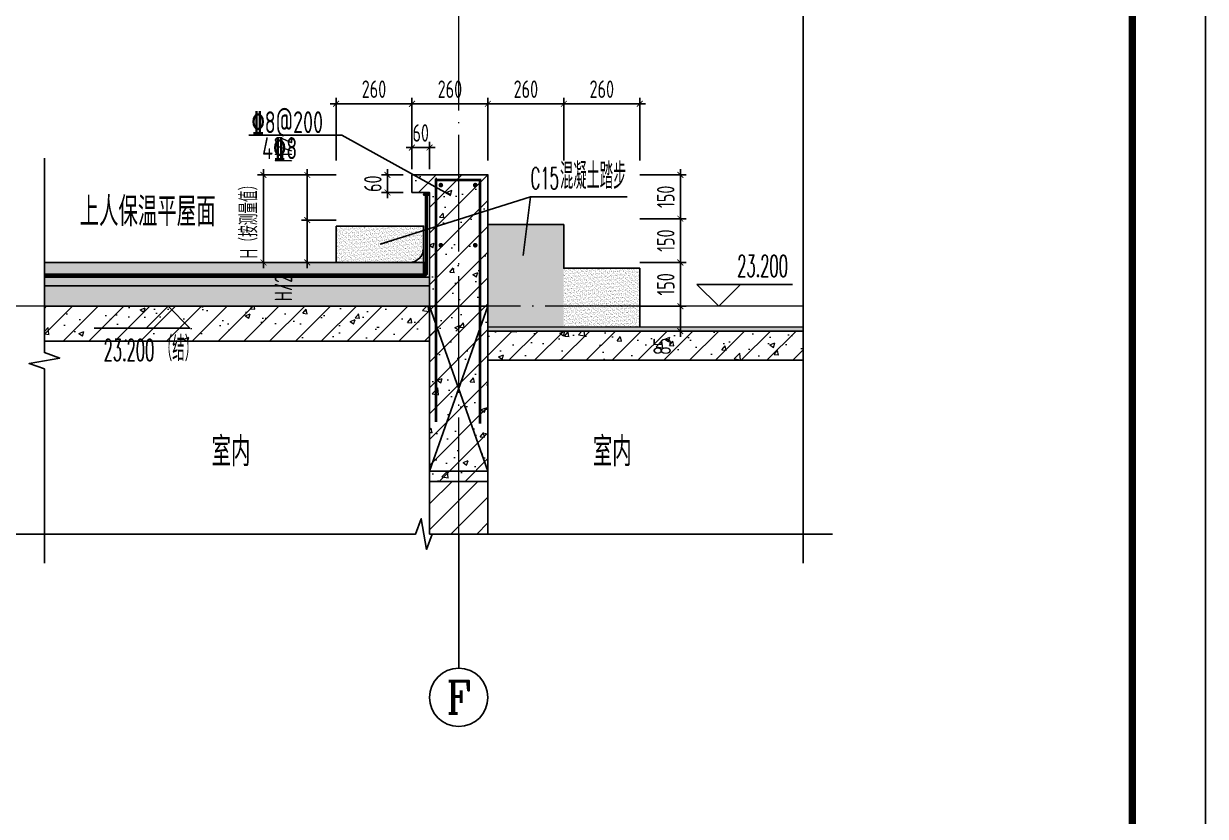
# Model space of a CAD drawing. Extents: x -655480 to 203344, y -294099 to 287156.
# Drawn here: x 174032 to 178078, y 133279 to 135996 of the extents above; entities that cross this region are included whole.
import ezdxf
from ezdxf.enums import TextEntityAlignment as Align

# ---------------------------------------------------------------- set-up
doc = ezdxf.new("R2010")
doc.units = 0
doc.header["$LTSCALE"] = 1000
doc.linetypes.add('DASH', pattern=[0.35, 0.25, -0.1])
doc.linetypes.add('DOTE', pattern=[2.42, 2, -0.2, 0.02, -0.2])
doc.layers.get('0').update_dxf_attribs({"linetype": 'CONTINUOUS'})
doc.layers.get('DEFPOINTS').update_dxf_attribs({"linetype": 'CONTINUOUS'})
for name, color, linetype in [('3-屋面构造层', 157, 'CONTINUOUS'), ('A-AXIS_TEXT', 7, 'CONTINUOUS'), ('AXIS', 3, 'CONTINUOUS'), ('DIM', 2, 'CONTINUOUS'), ('DIM_ELEV', 3, 'CONTINUOUS'), ('DIM_IDEN', 67, 'CONTINUOUS'), ('DIM_SYMB', 3, 'CONTINUOUS'), ('PUB_TEXT', 2, 'CONTINUOUS'), ('REIN', 6, 'CONTINUOUS'), ('S-大样-砼线', 7, 'CONTINUOUS'), ('S-引出线', 40, 'CONTINUOUS'), ('TEXT', 2, 'CONTINUOUS'), ('WALL', 5, 'CONTINUOUS'), ('立面-看线', 251, 'CONTINUOUS')]:
    doc.layers.add(name, color=color, linetype=linetype)
for name, color, linetype, lineweight in [('AXIS_TEXT', 7, 'CONTINUOUS', 20), ('DOTE', 19, 'DOTE', 9), ('PUB_HATCH', 8, 'CONTINUOUS', 9), ('图框', 9, 'CONTINUOUS', 18)]:
    doc.layers.add(name, color=color, linetype=linetype, lineweight=lineweight)
doc.layers.add('yichutu', color=7, linetype='CONTINUOUS', true_color=0xffffff)
doc.styles.add('_TCH_AXIS', font='COMPLEX', dxfattribs={"bigfont": 'GBCBIG'})
doc.styles.add('_TCH_DIM', font='SIMPLEX.shx', dxfattribs={"width": 0.7, "bigfont": 'GBCBIG.shx'})
doc.styles.add('COMPLEX', font='COMPLEX')
doc.styles.add('DIM_FONT_T3', font='SIMPLEX', dxfattribs={"width": 0.705882, "bigfont": 'GBCBIG'})
doc.styles.add('TSSD_DIMENSION', font='Tssdeng.shx', dxfattribs={"width": 0.7, "bigfont": 'tssdchn.shx'})
doc.styles.add('TSSD_REIN', font='tssdeng.shx', dxfattribs={"width": 0.7, "height": 300, "bigfont": 'tssdchn.shx'})
doc.dimstyles.new('TSSD_20_20', dxfattribs={"dimtxt": 60, "dimasz": 20, "dimexe": 20, "dimexo": 50, "dimgap": 20, "dimtad": 1, "dimdec": 0, "dimzin": 0, "dimdsep": 46, "dimtxsty": 'TSSD_DIMENSION', "dimblk": 'ARCHTICK', "dimblk1": 'ARCHTICK', "dimblk2": 'ARCHTICK', "dimcen": 0, "dimdle": 20, "dimclrt": 7, "dimadec": 0, "dimazin": 0, "dimtfac": 1, "dimtdec": 0, "dimtix": 1, "dimtmove": 2, "dimatfit": 3, "dimfxl": 1, "dimtolj": 1, "dimtzin": 0, "dimarcsym": 0})
pattern_1 = [(45, (-512502.044, 291727.59), (-44.194174, 44.194174), []), (50, (-512502.04, 291727.59), (179.315046, -15.688034), [18.75, -206.25]), (355, (-512502.04, 291727.6), (-34.687833, 188.048033), [15, -165]), (100.4514, (-512487.1, 291726.28), (144.627345, 172.359886), [15.935047, -175.28553]), (46.1842, (-512502.04, 291777.6), (266.81026, -41.379754), [28.125, -309.375]), (96.6356, (-512479.8, 291774.14), (233.66568, 243.52947), [23.90257, -262.92825]), (351.1842, (-512502.04, 291777.6), (233.66549, 243.52965), [22.5, -247.5]), (21, (-512477.04, 291765.09), (149.226763, -100.654723), [18.75, -206.25]), (326, (-512477.04, 291765.1), (60.828833, 181.28751), [15, -165]), (71.4514, (-512464.6, 291756.7), (210.055657, 80.632624), [15.935047, -175.28553]), (37.5, (-512502.044, 291727.59), (3.039964, 83.2234635), [0, -163, 0, -167.5, 0, -165.625]), (7.5, (-512502.04, 291727.59), (65.767384, 98.602928), [0, -95.5, 0, -159.25, 0, -63.125]), (327.5, (-512557.794, 291727.59), (133.455609, -5.638718), [0, -62.5, 0, -195, 0, -258.75]), (317.5, (-512582.79, 291727.59), (145.796542, 25.026246), [0, -81.25, 0, -129.5, 0, -183.75])]

# ---------------------------------------------------------------- blocks, each defined once
blk = doc.blocks.new('GFDDDDRG')
at = {"layer": '图框'}
blk.add_lwpolyline([(923309.8, -107437), (923309.8, -159999.5), (893609.8, -159999.5), (893609.8, -107437)], close=True, dxfattribs=at)
blk.add_lwpolyline([(923309.8, -107437), (923309.8, -159999.5), (893609.8, -159999.5), (893609.8, -107437)], close=True, dxfattribs=at)
at = {"layer": '图框', "const_width": 50}
blk.add_lwpolyline([(894109.8, -159499.5), (922809.8, -159499.5), (922809.8, -108687), (894109.8, -108687)], close=True, dxfattribs=at)
blk = doc.blocks.new('yct-1051-594-26275-14850-25-1002.0')
at = {"layer": 'yichutu', "color": 7, "true_color": 0xffffff}
blk.add_lwpolyline([(0, 0), (0, 14850), (26275, 14850), (26275, 0)], close=True, dxfattribs=at)
blk = doc.blocks.new('_ArchTick')
at = {"color": 0, "linetype": 'ByBlock', "const_width": 0.15}
blk.add_lwpolyline([(-0.5, -0.5), (0.5, 0.5)], dxfattribs=at)
blk = doc.blocks.new('*D3553')
at = {"layer": 'DEFPOINTS', "color": 0, "transparency": 16777216}
for p in [(176114.9, 135027.3), (176280.9, 135027.3), (176114.9, 134942.3)]:
    blk.add_point(p, dxfattribs=at)
at = {"layer": 'DIM', "color": 0, "lineweight": -2, "transparency": 16777216}
for p, q in [((176164.9, 135027.3), (176300.9, 135027.3)), ((176280.9, 134922.3), (176280.9, 135047.3)), ((176164.9, 134942.3), (176300.9, 134942.3))]:
    blk.add_line(p, q, dxfattribs=at)
at = {"layer": 'DIM', "color": 0, "lineweight": -2, "transparency": 16777216, "xscale": 20, "yscale": 20, "zscale": 20}
for p, rotation in [((176280.9, 135027.3), 90), ((176280.9, 134942.3), 270)]:
    blk.add_blockref('_ArchTick', p, dxfattribs=dict(at, rotation=rotation))
at = {"layer": 'DIM', "color": 7, "transparency": 16777216, "insert": (176218.7, 134889.9), "char_height": 60, "attachment_point": 5, "rotation": 90, "style": 'TSSD_DIMENSION'}
blk.add_mtext('\\A1;85', dxfattribs=at)
blk = doc.blocks.new('*D3560')
at = {"layer": 'DEFPOINTS', "color": 0, "transparency": 16777216}
for p in [(174853.6, 135477.3), (175152, 135477.3), (175152, 135177.3)]:
    blk.add_point(p, dxfattribs=at)
at = {"layer": 'DIM', "color": 0, "lineweight": -2, "transparency": 16777216}
for p, q in [((175102, 135477.3), (174833.6, 135477.3)), ((174853.6, 135477.3), (174853.7, 135497.3)), ((174853.6, 135177.3), (174853.6, 135477.3)), ((175102, 135177.3), (174833.6, 135177.3)), ((174853.6, 135177.3), (174853.6, 135157.3))]:
    blk.add_line(p, q, dxfattribs=at)
at = {"layer": 'DIM', "color": 0, "lineweight": -2, "transparency": 16777216, "xscale": 20, "yscale": 20, "zscale": 20}
for p, rotation in [((174853.6, 135477.3), 269.9914374680386), ((174853.6, 135177.3), 89.99143746803853)]:
    blk.add_blockref('_ArchTick', p, dxfattribs=dict(at, rotation=rotation))
at = {"layer": 'DIM', "color": 7, "transparency": 16777216, "insert": (174803.6, 135327.3), "char_height": 60, "attachment_point": 5, "rotation": 89.9914, "style": 'TSSD_DIMENSION'}
blk.add_mtext('\\A1;H（按测量值）', dxfattribs=at)
blk = doc.blocks.new('*D3561')
at = {"layer": 'DEFPOINTS', "color": 0, "transparency": 16777216}
for p in [(175003.6, 135477.3), (175152, 135477.3), (175152, 135322.3)]:
    blk.add_point(p, dxfattribs=at)
at = {"layer": 'DIM', "color": 0, "lineweight": -2, "transparency": 16777216}
for p, q in [((175102, 135477.3), (174983.6, 135477.3)), ((175003.6, 135302.3), (175003.7, 135497.3)), ((175102, 135322.3), (174983.6, 135322.3))]:
    blk.add_line(p, q, dxfattribs=at)
at = {"layer": 'DIM', "color": 0, "lineweight": -2, "transparency": 16777216, "xscale": 20, "yscale": 20, "zscale": 20}
for p, rotation in [((175003.6, 135477.3), 89.99143746801619), ((175003.6, 135322.3), 269.9914374680162)]:
    blk.add_blockref('_ArchTick', p, dxfattribs=dict(at, rotation=rotation))
at = {"layer": 'DIM', "color": 7, "transparency": 16777216, "insert": (174922, 135564.9), "char_height": 60, "attachment_point": 5, "rotation": 89.9914, "style": 'TSSD_DIMENSION'}
blk.add_mtext('\\A1;H/2', dxfattribs=at)
blk = doc.blocks.new('*D3562')
at = {"layer": 'DEFPOINTS', "color": 0, "transparency": 16777216}
for p in [(175003.6, 135322.3), (175152, 135322.3), (175152, 135177.3)]:
    blk.add_point(p, dxfattribs=at)
at = {"layer": 'DIM', "color": 0, "lineweight": -2, "transparency": 16777216}
for p, q in [((175003.6, 135157.3), (175003.6, 135342.3)), ((175102, 135322.3), (174983.6, 135322.3)), ((175102, 135177.3), (174983.6, 135177.3))]:
    blk.add_line(p, q, dxfattribs=at)
at = {"layer": 'DIM', "color": 0, "lineweight": -2, "transparency": 16777216, "xscale": 20, "yscale": 20, "zscale": 20}
for p, rotation in [((175003.6, 135322.3), 89.99143746803242), ((175003.6, 135177.3), 269.9914374680324)]:
    blk.add_blockref('_ArchTick', p, dxfattribs=dict(at, rotation=rotation))
at = {"layer": 'DIM', "color": 7, "transparency": 16777216, "insert": (174921.9, 135089.7), "char_height": 60, "attachment_point": 5, "rotation": 89.9914, "style": 'TSSD_DIMENSION'}
blk.add_mtext('\\A1;H/2', dxfattribs=at)
blk = doc.blocks.new('*D3563')
at = {"layer": 'DEFPOINTS', "color": 0, "transparency": 16777216}
for p in [(176142, 135721.1), (175882, 135477.3), (176142, 135477.3)]:
    blk.add_point(p, dxfattribs=at)
at = {"layer": 'DIM', "color": 0, "lineweight": -2, "transparency": 16777216}
for p, q in [((175862, 135721.1), (176162, 135721.1)), ((175882, 135527.3), (175882, 135741.1)), ((176142, 135527.3), (176142, 135741.1))]:
    blk.add_line(p, q, dxfattribs=at)
at = {"layer": 'DIM', "color": 0, "lineweight": -2, "transparency": 16777216, "xscale": 20, "yscale": 20, "zscale": 20, "rotation": 180}
blk.add_blockref('_ArchTick', (175882, 135721.1), dxfattribs=at)
at = {"layer": 'DIM', "color": 0, "lineweight": -2, "transparency": 16777216, "xscale": 20, "yscale": 20, "zscale": 20}
blk.add_blockref('_ArchTick', (176142, 135721.1), dxfattribs=at)
at = {"layer": 'DIM', "color": 7, "transparency": 16777216, "insert": (176012, 135771.1), "char_height": 60, "attachment_point": 5, "style": 'TSSD_DIMENSION'}
blk.add_mtext('\\A1;260', dxfattribs=at)
blk = doc.blocks.new('*D3564')
at = {"layer": 'DEFPOINTS', "color": 0, "transparency": 16777216}
for p in [(175882, 135721.1), (175622, 135477.3), (175882, 135477.3)]:
    blk.add_point(p, dxfattribs=at)
at = {"layer": 'DIM', "color": 0, "lineweight": -2, "transparency": 16777216}
for p, q in [((175602, 135721.1), (175902, 135721.1)), ((175622, 135527.3), (175622, 135741.1)), ((175882, 135527.3), (175882, 135741.1))]:
    blk.add_line(p, q, dxfattribs=at)
at = {"layer": 'DIM', "color": 0, "lineweight": -2, "transparency": 16777216, "xscale": 20, "yscale": 20, "zscale": 20, "rotation": 180}
blk.add_blockref('_ArchTick', (175622, 135721.1), dxfattribs=at)
at = {"layer": 'DIM', "color": 0, "lineweight": -2, "transparency": 16777216, "xscale": 20, "yscale": 20, "zscale": 20}
blk.add_blockref('_ArchTick', (175882, 135721.1), dxfattribs=at)
at = {"layer": 'DIM', "color": 7, "transparency": 16777216, "insert": (175752, 135771.1), "char_height": 60, "attachment_point": 5, "style": 'TSSD_DIMENSION'}
blk.add_mtext('\\A1;260', dxfattribs=at)
blk = doc.blocks.new('*D3565')
at = {"layer": 'DEFPOINTS', "color": 0, "transparency": 16777216}
for p in [(175622, 135721.1), (175362, 135477.3), (175622, 135477.3)]:
    blk.add_point(p, dxfattribs=at)
at = {"layer": 'DIM', "color": 0, "lineweight": -2, "transparency": 16777216}
for p, q in [((175342, 135721.1), (175642, 135721.1)), ((175362, 135527.3), (175362, 135741.1)), ((175622, 135527.3), (175622, 135741.1))]:
    blk.add_line(p, q, dxfattribs=at)
at = {"layer": 'DIM', "color": 0, "lineweight": -2, "transparency": 16777216, "xscale": 20, "yscale": 20, "zscale": 20, "rotation": 180}
blk.add_blockref('_ArchTick', (175362, 135721.1), dxfattribs=at)
at = {"layer": 'DIM', "color": 0, "lineweight": -2, "transparency": 16777216, "xscale": 20, "yscale": 20, "zscale": 20}
blk.add_blockref('_ArchTick', (175622, 135721.1), dxfattribs=at)
at = {"layer": 'DIM', "color": 7, "transparency": 16777216, "insert": (175492, 135771.1), "char_height": 60, "attachment_point": 5, "style": 'TSSD_DIMENSION'}
blk.add_mtext('\\A1;260', dxfattribs=at)
blk = doc.blocks.new('*D3566')
at = {"layer": 'DEFPOINTS', "color": 0, "transparency": 16777216}
for p in [(175362, 135721.1), (175102, 135477.3), (175362, 135477.3)]:
    blk.add_point(p, dxfattribs=at)
at = {"layer": 'DIM', "color": 0, "lineweight": -2, "transparency": 16777216}
for p, q in [((175082, 135721.1), (175382, 135721.1)), ((175102, 135527.3), (175102, 135741.1)), ((175362, 135527.3), (175362, 135741.1))]:
    blk.add_line(p, q, dxfattribs=at)
at = {"layer": 'DIM', "color": 0, "lineweight": -2, "transparency": 16777216, "xscale": 20, "yscale": 20, "zscale": 20, "rotation": 180}
blk.add_blockref('_ArchTick', (175102, 135721.1), dxfattribs=at)
at = {"layer": 'DIM', "color": 0, "lineweight": -2, "transparency": 16777216, "xscale": 20, "yscale": 20, "zscale": 20}
blk.add_blockref('_ArchTick', (175362, 135721.1), dxfattribs=at)
at = {"layer": 'DIM', "color": 7, "transparency": 16777216, "insert": (175232, 135771.1), "char_height": 60, "attachment_point": 5, "style": 'TSSD_DIMENSION'}
blk.add_mtext('\\A1;260', dxfattribs=at)
blk = doc.blocks.new('*D3567')
at = {"layer": 'DEFPOINTS', "color": 0, "transparency": 16777216}
for p in [(176092, 135477.3), (176280.9, 135477.3), (176092, 135327.3)]:
    blk.add_point(p, dxfattribs=at)
at = {"layer": 'DIM', "color": 0, "lineweight": -2, "transparency": 16777216}
for p, q in [((176142, 135477.3), (176300.9, 135477.3)), ((176280.9, 135307.3), (176280.9, 135497.3)), ((176142, 135327.3), (176300.9, 135327.3))]:
    blk.add_line(p, q, dxfattribs=at)
at = {"layer": 'DIM', "color": 0, "lineweight": -2, "transparency": 16777216, "xscale": 20, "yscale": 20, "zscale": 20}
for p, rotation in [((176280.9, 135477.3), 89.99143746800853), ((176280.9, 135327.3), 269.9914374680085)]:
    blk.add_blockref('_ArchTick', p, dxfattribs=dict(at, rotation=rotation))
at = {"layer": 'DIM', "color": 7, "transparency": 16777216, "insert": (176230.9, 135402.3), "char_height": 60, "attachment_point": 5, "rotation": 89.9914, "style": 'TSSD_DIMENSION'}
blk.add_mtext('\\A1;150', dxfattribs=at)
blk = doc.blocks.new('*D3568')
at = {"layer": 'DEFPOINTS', "color": 0, "transparency": 16777216}
for p in [(176092, 135327.3), (176280.9, 135327.3), (176092, 135177.3)]:
    blk.add_point(p, dxfattribs=at)
at = {"layer": 'DIM', "color": 0, "lineweight": -2, "transparency": 16777216}
for p, q in [((176280.9, 135157.3), (176280.9, 135347.3)), ((176142, 135327.3), (176300.9, 135327.3)), ((176142, 135177.3), (176300.9, 135177.3))]:
    blk.add_line(p, q, dxfattribs=at)
at = {"layer": 'DIM', "color": 0, "lineweight": -2, "transparency": 16777216, "xscale": 20, "yscale": 20, "zscale": 20}
for p, rotation in [((176280.9, 135327.3), 89.99143746796419), ((176280.9, 135177.3), 269.9914374679641)]:
    blk.add_blockref('_ArchTick', p, dxfattribs=dict(at, rotation=rotation))
at = {"layer": 'DIM', "color": 7, "transparency": 16777216, "insert": (176230.9, 135252.3), "char_height": 60, "attachment_point": 5, "rotation": 89.9914, "style": 'TSSD_DIMENSION'}
blk.add_mtext('\\A1;150', dxfattribs=at)
blk = doc.blocks.new('*D3569')
at = {"layer": 'DEFPOINTS', "color": 0, "transparency": 16777216}
for p in [(176092, 135177.3), (176280.9, 135177.3), (176092, 135027.3)]:
    blk.add_point(p, dxfattribs=at)
at = {"layer": 'DIM', "color": 0, "lineweight": -2, "transparency": 16777216}
for p, q in [((176142, 135177.3), (176300.9, 135177.3)), ((176280.9, 135007.3), (176280.9, 135197.3)), ((176142, 135027.3), (176300.9, 135027.3))]:
    blk.add_line(p, q, dxfattribs=at)
at = {"layer": 'DIM', "color": 0, "lineweight": -2, "transparency": 16777216, "xscale": 20, "yscale": 20, "zscale": 20}
for p, rotation in [((176280.9, 135177.3), 89.991437468004), ((176280.9, 135027.3), 269.991437468004)]:
    blk.add_blockref('_ArchTick', p, dxfattribs=dict(at, rotation=rotation))
at = {"layer": 'DIM', "color": 7, "transparency": 16777216, "insert": (176230.9, 135102.3), "char_height": 60, "attachment_point": 5, "rotation": 89.9914, "style": 'TSSD_DIMENSION'}
blk.add_mtext('\\A1;150', dxfattribs=at)
blk = doc.blocks.new('*D3572')
at = {"layer": 'DEFPOINTS', "color": 0, "transparency": 16777216}
for p in [(175278.1, 135477.3), (175382, 135477.3), (175382, 135417.3)]:
    blk.add_point(p, dxfattribs=at)
at = {"layer": 'DIM', "color": 0, "lineweight": -2, "transparency": 16777216}
for p, q in [((175332, 135477.3), (175258.1, 135477.3)), ((175278.1, 135477.3), (175278.1, 135497.3)), ((175278.1, 135417.3), (175278.1, 135477.3)), ((175332, 135417.3), (175258.1, 135417.3)), ((175278.1, 135417.3), (175278.1, 135397.3))]:
    blk.add_line(p, q, dxfattribs=at)
at = {"layer": 'DIM', "color": 0, "lineweight": -2, "transparency": 16777216, "xscale": 20, "yscale": 20, "zscale": 20}
for p, rotation in [((175278.1, 135477.3), 270), ((175278.1, 135417.3), 90)]:
    blk.add_blockref('_ArchTick', p, dxfattribs=dict(at, rotation=rotation))
at = {"layer": 'DIM', "color": 7, "transparency": 16777216, "insert": (175228.1, 135447.3), "char_height": 60, "attachment_point": 5, "rotation": 90, "style": 'TSSD_DIMENSION'}
blk.add_mtext('\\A1;60', dxfattribs=at)
blk = doc.blocks.new('*D3573')
at = {"layer": 'DEFPOINTS', "color": 0, "transparency": 16777216}
for p in [(175422, 135571.1), (175362, 135447.3), (175422, 135447.3)]:
    blk.add_point(p, dxfattribs=at)
at = {"layer": 'DIM', "color": 0, "lineweight": -2, "transparency": 16777216}
for p, q in [((175362, 135497.3), (175362, 135591.1)), ((175422, 135497.3), (175422, 135591.1)), ((175362, 135571.1), (175342, 135571.1)), ((175362, 135571.1), (175422, 135571.1)), ((175422, 135571.1), (175442, 135571.1))]:
    blk.add_line(p, q, dxfattribs=at)
at = {"layer": 'DIM', "color": 0, "lineweight": -2, "transparency": 16777216, "xscale": 20, "yscale": 20, "zscale": 20}
blk.add_blockref('_ArchTick', (175362, 135571.1), dxfattribs=at)
at = {"layer": 'DIM', "color": 0, "lineweight": -2, "transparency": 16777216, "xscale": 20, "yscale": 20, "zscale": 20, "rotation": 180}
blk.add_blockref('_ArchTick', (175422, 135571.1), dxfattribs=at)
at = {"layer": 'DIM', "color": 7, "transparency": 16777216, "insert": (175392, 135621.1), "char_height": 60, "attachment_point": 5, "style": 'TSSD_DIMENSION'}
blk.add_mtext('\\A1;60', dxfattribs=at)
blk = doc.blocks.new('_AXISO')
blk.add_circle((0, 0), 0.5)
at = {"layer": 'A-AXIS_TEXT', "style": 'COMPLEX', "width": 1.041667}
blk.add_attdef('A', text='', height=0.56, dxfattribs=at).set_placement((-0.25, -0.28), (0.25, -0.28), align=Align.FIT)
blk = doc.blocks.new('20210809.04175823')
at = {"layer": 'REIN', "const_width": 9}
blk.add_lwpolyline([(87795.5, 66684), (87795.5, 67513.4), (87946.6, 67513.4), (87946.6, 66678.4)], dxfattribs=at)
at = {"layer": 'REIN', "const_width": 8}
for points in [[(87808.2, 67496.1, 1), (87816.2, 67496.1, 1)], [(87926, 67496.1, 1), (87934, 67496.1, 1)], [(87808.2, 67290.1, 1), (87816.2, 67290.1, 1)], [(87926, 67290.1, 1), (87934, 67290.1, 1)]]:
    blk.add_lwpolyline(points, format="xyb", close=True, dxfattribs=at)
at = {"layer": 'S-大样-砼线'}
for p, q in [((87773.3, 67080.9), (87973.3, 66515.9)), ((87973.3, 67080.9), (87773.3, 66515.9))]:
    blk.add_line(p, q, dxfattribs=at)
blk.add_lwpolyline([(87973.3, 67080.9), (87773.3, 67080.9), (87773.3, 66515.9), (87973.3, 66515.9)], close=True, dxfattribs=at)
at = {"layer": 'S-引出线'}
blk.add_lwpolyline([(87846.2, 67460.1), (87472.9, 67667.2), (87154.5, 67667.2)], dxfattribs=at)
at = {"layer": 'TEXT', "style": 'TSSD_REIN', "width": 0.7}
for s, p in [('%%1328@200', (87164, 67674.1)), ('4%%1328', (87200.1, 67585))]:
    blk.add_text(s, height=75, rotation=0, dxfattribs=at).set_placement(p)

msp = doc.modelspace()

# ---------------------------------------------------------------- hatches: boundary and pattern name
at = {"layer": '3-屋面构造层'}
h = msp.add_hatch(dxfattribs=at)
h.set_pattern_fill('隔热材料01', color=256, scale=7.692308, style=0)
h.set_pattern_definition([(270, (-1803488.1244, -750872.203), (3.846153863, -7e-16), [0.385980771, -3.460173092]), (270, (-1803491.006, -750872.203), (3.846153863, -7e-16), [0.385980771, -3.460173092]), (90, (-1803489.0434, -750874.813), (-3.846153863, 2e-16), [0.385980771, -3.460173092]), (90, (-1803490.087, -750874.813), (-3.846153863, 2e-16), [0.385980771, -3.460173092]), (180, (-1803487.641, -750875.431), (-5e-16, -3.846153863), [3.848019248, 0.0018653846]), (135, (-1803488.7147, -750875.238), (2e-16, 3.8461441747), [0.328307694, -5.110980792]), (116.56505, (-1803485.1007, -750875.0059), (8.6793e-06, 3.8461487416), [0.215769232, -8.384500037]), (116.56505, (-1803488.9469, -750875.0059), (8.6793e-06, 3.8461487416), [0.215769232, -8.384500037]), (153.43495, (-1803484.4826, -750875.431), (-8.6793e-06, 3.8461487416), [0.431538463, -8.168730805]), (153.43495, (-1803488.3288, -750875.431), (-8.6793e-06, 3.8461487416), [0.431538463, -8.168730805]), (63.43495, (-1803485.1972, -750874.427), (-8.6793e-06, 3.8461487416), [2.054923086, -6.5453461826]), (63.43495, (-1803489.0434, -750874.427), (-8.6793e-06, 3.8461487416), [2.054923086, -6.5453461826]), (116.56505, (-1803484.2782, -750872.203), (8.6793e-06, 3.8461487416), [0.215769232, -8.384500037]), (116.56505, (-1803488.1244, -750872.203), (8.6793e-06, 3.8461487416), [0.215769232, -8.384500037]), (135, (-1803488.221, -750872.01), (2e-16, 3.8461441747), [0.328307694, -5.110980792]), (153.43495, (-1803484.607, -750871.778), (-8.6793e-06, 3.8461487416), [0.431538463, -8.168730805]), (153.43495, (-1803488.453, -750871.778), (-8.6793e-06, 3.8461487416), [0.431538463, -8.168730805]), (45, (-1803490.9093, -750872.01), (2e-16, 3.8461441747), [0.328307694, -5.110980792]), (63.43495, (-1803487.1597, -750872.203), (-8.6793e-06, 3.8461487416), [0.215769232, -8.384500037]), (63.43495, (-1803491.0058, -750872.203), (-8.6793e-06, 3.8461487416), [0.215769232, -8.384500037]), (26.56505, (-1803486.831, -750871.778), (8.6793e-06, 3.8461487416), [0.431538463, -8.168730805]), (26.56505, (-1803490.6772, -750871.778), (8.6793e-06, 3.8461487416), [0.431538463, -8.168730805]), (116.56505, (-1803486.2407, -750874.427), (8.6793e-06, 3.8461487416), [2.054923086, -6.5453461826]), (116.56505, (-1803490.0869, -750874.427), (8.6793e-06, 3.8461487416), [2.054923086, -6.5453461826]), (45, (-1803490.4155, -750875.238), (2e-16, 3.8461441747), [0.328307694, -5.110980792]), (63.43495, (-1803486.3372, -750875.0059), (-8.6793e-06, 3.8461487416), [0.215769232, -8.384500037]), (63.43495, (-1803490.1833, -750875.0059), (-8.6793e-06, 3.8461487416), [0.215769232, -8.384500037]), (26.56505, (-1803486.9553, -750875.431), (8.6793e-06, 3.8461487416), [0.431538463, -8.168730805]), (26.56505, (-1803490.8015, -750875.431), (8.6793e-06, 3.8461487416), [0.431538463, -8.168730805])])
edge = h.paths.add_edge_path()
edge.add_arc((175411.19, 135408.07), 9.23, 90, 180, ccw=False)
edge.add_line((175411.19, 135417.3), (175421.96, 135417.3))
edge.add_line((175421.96, 135417.3), (175421.96, 135408.07))
edge.add_line((175421.96, 135408.07), (175401.96, 135408.07))
h = msp.add_hatch(dxfattribs=at)
h.set_pattern_fill('混凝土', color=256, scale=5, angle=-1.14576, style=0)
h.set_pattern_definition([(48.8542372, (-1886249.61, -794964.064), (35.7930991, -3.8540962), [3.75, -41.25]), (353.8542372, (-1886249.61, -794964.064), (-6.18413784, 37.7408106), [3, -33]), (99.3056372, (-1886246.626, -794964.385), (29.6089874, 33.88669106), [3.1870095, -35.0571056]), (45.0384372, (-1886249.41, -794954.066), (53.1858973, -9.3413237), [5.625, -61.875]), (95.4898372, (-1886244.977, -794954.844), (47.6977146, 47.7616795), [4.7805144, -52.58565]), (350.0384372, (-1886249.41, -794954.066), (47.6976773, 47.7617167), [4.5, -49.5]), (19.8542372, (-1886244.46, -794956.665), (29.43684693, -20.72370726), [3.75, -41.25]), (324.8542372, (-1886244.46, -794956.665), (12.88833923, 36.00698624), [3, -33]), (70.3056372, (-1886242.007, -794958.392), (42.32519773, 15.28324586), [3.1870095, -35.0571056]), (36.35423716, (-1886249.609, -794964.064), (0.9406985, 16.62920733), [0, -32.6, 0, -33.5, 0, -33.125]), (6.3542372, (-1886249.609, -794964.064), (13.54517982, 19.45362572), [0, -19.1, 0, -31.85, 0, -12.625]), (326.35423716, (-1886260.757, -794963.841), (26.66323482, -1.66123381), [0, -12.5, 0, -39, 0, -51.75]), (316.3542372, (-1886265.756, -794963.74), (29.25356332, 4.4211788), [0, -16.25, 0, -25.9, 0, -36.75])])
h.paths.add_polyline_path([(174103.67, 135137.3), (174103.67, 135177.3), (175401.96, 135177.3), (175401.96, 135137.3)])
h = msp.add_hatch(dxfattribs=at)
h.set_pattern_fill('隔热材料03', color=256, scale=12.5, style=0)
h.set_pattern_definition([(113.578, (-2303905.4544, -376559.3346), (-0.0086926214, 6.2699620763), [1.075, -0.5693125, 2.8375, -0.5693125, 1.075, -0.6825]), (66.42, (-2303903.8174, -376559.3346), (2.7277878508, 6.04248e-05), [1.075, -0.5693125, 2.840375, -0.5693125, 1.075, -0.6825]), (180, (-2303903.8174, -376559.3346), (0, 6.25), [1.636625, -1.0910625]), (180, (-2303905.181, -376553.7096), (0, 6.25), [1.636625, -1.0910625]), (90, (-2303903.3857, -376558.3455), (2.72775, 2e-16), [0.52175, -5.72825]), (90, (-2303904.7495, -376555.2205), (2.72775, 2e-16), [0.52175, -5.72825]), (90, (-2303905.8857, -376558.3455), (2.72775, 2e-16), [0.52175, -5.72825]), (90, (-2303907.2495, -376555.2205), (2.72775, 2e-16), [0.52175, -5.72825])])
edge = h.paths.add_edge_path()
edge.add_line((175408.21, 135177.3), (175408.21, 135141.35))
edge.add_arc((175401.96, 135141.35), 6.25, -90, 0, ccw=False)
edge.add_line((175401.96, 135135.1), (175401.96, 135177.3))
edge.add_line((175401.96, 135177.3), (175408.21, 135177.3))
h = msp.add_hatch(dxfattribs=at)
h.set_pattern_fill('焦渣矿渣', color=256, scale=4, angle=-1.14576, style=0)
h.set_pattern_definition([(358.85423716, (-1886249.609, -794954.064), (8.27546507, 13.69326162), [1.6, -14.4]), (298.85423716, (-1886249.609, -794954.064), (15.99644496, -0.32013217), [1.6, -14.4]), (238.85423716, (-1886248.009, -794954.096), (7.72097989, -14.01339379), [1.6, -14.4]), (268.8542372, (-1886243.21, -794954.192), (15.83683295, -8.3183365), [2.4, -11.456]), (268.8542372, (-1886241.61, -794954.224), (15.83683295, -8.3183365), [2.4, -11.456]), (268.8542372, (-1886240.01, -794954.256), (15.83683295, -8.3183365), [2.4, -11.456])])
h.paths.add_polyline_path([(174103.67, 135097.3), (174103.67, 135127.3), (175421.95, 135127.3), (175421.95, 135097.3)])
h = msp.add_hatch(dxfattribs=at)
h.set_pattern_fill('加气混凝土', color=256, scale=5, style=0)
h.set_pattern_definition([(0, (-1886231.91, -794982.364), (30, 60), [0, -60]), (0, (-1886267.01, -794990.464), (30, 60), [0, -60]), (0, (-1886247.51, -794991.064), (30, 60), [0, -60]), (0, (-1886226.21, -794973.364), (30, 60), [0, -60]), (0, (-1886251.11, -794994.064), (30, 60), [0, -60]), (0, (-1886220.21, -794935.564), (30, 60), [0, -60]), (0, (-1886238.51, -794940.364), (30, 60), [0, -60]), (0, (-1886228.91, -794947.864), (30, 60), [0, -60]), (0, (-1886277.81, -794949.064), (30, 60), [0, -60]), (0, (-1886248.41, -794951.764), (30, 60), [0, -60]), (0, (-1886259.81, -794967.064), (30, 60), [0, -60]), (0, (-1886259.21, -794989.564), (30, 60), [0, -60]), (0, (-1886236.71, -794991.964), (30, 60), [0, -60]), (0, (-1886220.21, -794965.564), (30, 60), [0, -60]), (0, (-1886276.31, -794974.864), (30, 60), [0, -60]), (0, (-1886271.21, -794964.664), (30, 60), [0, -60]), (0, (-1886247.81, -794968.864), (30, 60), [0, -60]), (0, (-1886256.21, -794977.564), (30, 60), [0, -60]), (0, (-1886261.01, -794957.764), (30, 60), [0, -60]), (0, (-1886253.51, -794935.264), (30, 60), [0, -60]), (0, (-1886273.91, -794987.464), (30, 60), [0, -60]), (0, (-1886240.91, -794947.564), (30, 60), [0, -60]), (0, (-1886268.81, -794946.664), (30, 60), [0, -60]), (0, (-1886273.61, -794938.864), (30, 60), [0, -60]), (130.601294, (-1886223.8945, -794954.3494), (-149.999998343, 180.000000787), [2.6341554, -1103.7111]), (18.4349488, (-1886228.18, -794953.207), (149.999999447, 59.999999557), [2.710524, -376.76279]), (90, (-1886228.18, -794955.778), (30, 60), [2.5714284, -117.428565]), (161.565051, (-1886225.609, -794956.635), (-150.000000755, 59.999995527), [2.710524, -376.76279]), (53.1301023, (-1886225.609, -794956.635), (30.000000057, 59.99999997), [2.857143, -297.14285]), (135, (-1886223.323, -794987.207), (-30.00000363, 59.99999594), [2.424366, -167.28126]), (45, (-1886226.752, -794987.207), (29.9999998, 59.99999976), [2.424366, -167.28126]), (135, (-1886225.037, -794988.92), (-30.00000363, 59.99999594), [2.424366, -167.28126]), (45, (-1886225.037, -794988.92), (29.9999998, 59.99999976), [2.424366, -167.28126]), (116.565051, (-1886252.18, -794946.92), (-5.2e-06, 119.9999967), [3.1943826, -63.88765]), (180, (-1886253.61, -794944.064), (-30, 60), [3.4285716, -56.571425]), (63.4349488, (-1886258.466, -794946.92), (3e-07, 119.9999994), [3.1943826, -63.88765]), (116.565051, (-1886257.04, -794949.78), (-5.2e-06, 119.9999967), [3.1943826, -63.88765]), (0, (-1886257.04, -794949.78), (30, 60), [3.4285716, -56.571425]), (63.4349488, (-1886253.61, -794949.78), (3e-07, 119.9999994), [3.1943826, -63.88765]), (107.102728, (-1886229.6088, -794967.2065), (-89.9999965592, 300.000000484), [3.8861346, -1628.29025]), (143.972626, (-1886230.7517, -794963.4923), (-569.999992774, 419.999999525), [3.8861346, -812.202]), (180, (-1886233.895, -794961.207), (-30, 60), [3.7142856, -56.28571]), (36.0273733, (-1886240.7517, -794963.4923), (569.999995788, 419.999995472), [3.8861346, -812.202]), (71.5650511, (-1886241.895, -794966.921), (90.000000462, 299.999999483), [3.6140316, -375.85928]), (107.102728, (-1886240.7517, -794970.635), (-89.9999965592, 300.000000484), [3.8861346, -1628.29025]), (143.972626, (-1886237.609, -794972.921), (-569.999992774, 419.999999525), [3.8861346, -812.202]), (0, (-1886237.61, -794972.92), (30, 60), [3.7142856, -56.28571]), (36.0273733, (-1886233.8945, -794972.921), (569.999995788, 419.999995472), [3.8861346, -812.202]), (71.5650511, (-1886230.752, -794970.635), (90.000000462, 299.999999483), [3.6140316, -375.85928]), (150.255118, (-1886229.0374, -794939.2065), (-90.000000213, 59.999999257), [2.303502, -481.43196]), (90, (-1886231.037, -794940.35), (30, 60), [2.2857144, -117.714275]), (29.7448813, (-1886231.0374, -794940.3494), (90.000000053, 59.99999972), [2.303502, -481.43196]), (116.565051, (-1886243.04, -794981.78), (-5.2e-06, 119.9999967), [3.1943826, -63.88765]), (168.690067, (-1886244.466, -794978.921), (-270.0000002, 59.999998494), [2.9137254, -608.96855]), (41.1859251, (-1886249.6088, -794980.3494), (749.999995456, 659.999994229), [3.0371844, -1272.5802]), (90, (-1886249.61, -794983.207), (30, 60), [2.857143, -117.14285]), (138.814074, (-1886247.323, -794985.2065), (-749.999986669, 660.0000042036), [3.0371844, -1272.5802]), (16.6992442, (-1886247.323, -794985.2065), (989.9999925516, 299.9999968578), [2.982945, -1249.85375]), (60.9453959, (-1886244.466, -794984.3494), (29.9999999204, 59.9999994693), [2.9416086, -1232.53395]), (109.983106, (-1886268.1802, -794956.635), (-150.000000565, 419.9999988885), [3.3442002, -1401.21975]), (155.556045, (-1886269.323, -794953.4923), (-390.0000014866, 179.9999962603), [3.4522986, -1446.51315]), (24.4439547, (-1886275.6088, -794953.4923), (390.0000001945, 179.9999991342), [3.4522986, -1446.51315]), (70.0168934, (-1886276.7517, -794956.635), (150.0000004522, 419.999998958), [3.3442002, -1401.21975]), (109.983106, (-1886275.6088, -794959.778), (-150.000000565, 419.9999988885), [3.3442002, -1401.21975]), (160.016893, (-1886272.466, -794960.921), (-150.000000088, 59.999997267), [3.3442002, -698.93775]), (19.9831065, (-1886272.466, -794960.921), (149.999999176, 59.999999905), [3.3442002, -698.93775]), (70.0168934, (-1886269.323, -794959.778), (150.0000004522, 419.999998958), [3.3442002, -1401.21975]), (122.005383, (-1886245.8945, -794962.0637), (-30.000004026, 59.999996937), [2.6954232, -563.3434]), (18.4349488, (-1886249.895, -794960.635), (149.999999447, 59.999999557), [2.710524, -376.76279]), (90, (-1886249.895, -794963.207), (30, 60), [2.5714284, -117.428565]), (161.565051, (-1886247.323, -794964.064), (-150.000000755, 59.999995527), [2.710524, -376.76279]), (54.4623222, (-1886247.323, -794964.0637), (209.9999996957, 299.9999995506), [2.457807, -1029.82115]), (116.565051, (-1886263.323, -794976.635), (-5.2e-06, 119.9999967), [3.1943826, -63.88765]), (180, (-1886264.75, -794973.78), (-30, 60), [3.142857, -56.85714]), (59.0362434, (-1886269.609, -794976.635), (30.000000098, 59.999999709), [3.3319728, -696.3822]), (120.963756, (-1886267.8945, -794979.492), (-30.0000041, 59.999997245), [3.3319728, -696.3822]), (0, (-1886267.895, -794979.49), (30, 60), [3.142857, -56.85714]), (63.4349488, (-1886264.75, -794979.49), (3e-07, 119.9999994), [3.1943826, -63.88765])])
h.paths.add_polyline_path([(175421.96, 135027.3), (174103.67, 135027.3), (174103.67, 135057.3), (175421.96, 135057.3)])
at = {"layer": 'PUB_HATCH'}
h = msp.add_hatch(dxfattribs=at)
h.set_pattern_fill('钢筋混凝土', color=256, scale=25, style=0)
h.set_pattern_definition(pattern_1)
h.paths.add_polyline_path([(175361.96, 135417.3), (175421.96, 135417.3), (175621.96, 135477.3), (175361.96, 135477.3)])
h = msp.add_hatch(dxfattribs=at)
h.set_pattern_fill('钢筋混凝土', color=256, scale=25, style=0)
h.set_pattern_definition(pattern_1)
h.paths.add_polyline_path([(175621.96, 135477.3), (175421.96, 135417.3), (175421.96, 135027.3), (175488.62, 134987.3), (175621.96, 135027.3)])
h = msp.add_hatch(dxfattribs=at)
h.set_pattern_fill('钢筋混凝土', color=256, scale=25, style=0)
h.set_pattern_definition(pattern_1)
h.paths.add_polyline_path([(174103.67, 134907.3), (175421.96, 134907.3), (175488.62, 134987.3), (175421.96, 135027.3), (174103.67, 135027.3)])
h = msp.add_hatch(dxfattribs=at)
h.set_pattern_fill('钢筋混凝土', color=256, scale=25, style=0)
h.set_pattern_definition(pattern_1)
h.paths.add_polyline_path([(175488.62, 134987.3), (175421.96, 134907.3), (175421.96, 134942.3), (175555.29, 134908.97), (175621.96, 134942.3), (175621.96, 135027.3)])
h = msp.add_hatch(dxfattribs=at)
h.set_pattern_fill('钢筋混凝土', color=256, scale=25, style=0)
h.set_pattern_definition(pattern_1)
h.paths.add_polyline_path([(175555.29, 134908.97), (175421.96, 134942.3), (175421.96, 134427.3), (175621.96, 134427.3), (175621.96, 134842.3)])
h = msp.add_hatch(dxfattribs=at)
h.set_pattern_fill('钢筋混凝土', color=256, scale=25, style=0)
h.set_pattern_definition(pattern_1)
h.paths.add_polyline_path([(175555.29, 134908.97), (175621.96, 134842.3), (176701.96, 134842.3), (176701.96, 134942.3), (175621.96, 134942.3)])
h = msp.add_hatch(dxfattribs=at)
h.set_pattern_fill('普通砖', color=256, scale=25, style=0)
h.set_pattern_definition([(45, (-512502.044, 291772.47), (-44.1941915, 44.1941915), [])])
h.paths.add_polyline_path([(175621.96, 134246.54), (175621.96, 134427.3), (175421.96, 134427.3), (175421.96, 134246.54)])
at = {"layer": '立面-看线'}
h = msp.add_hatch(dxfattribs=at)
h.set_pattern_fill('碎沙', color=256, scale=4)
h.set_pattern_definition([(37.5, (-625951.282, -250134.6505), (-0.32000626, 9.78826475), [0, -7.7216, 0, -8.636, 0, -8.255]), (7.5, (-625951.282, -250134.65), (8.99046566, 14.33650201), [0, -4.1656, 0, -6.9596, 0, -2.667]), (327.5, (-625957.531, -250134.6505), (15.819847405, 0.02874369), [0, -2.54, 0, -9.144, 0, -11.938]), (317.5, (-625957.531, -250134.65), (15.27112905, 4.45858647), [0, -1.27, 0, -5.9944, 0, -6.858])])
h.paths.add_polyline_path([(175401.96, 135177.3), (175401.96, 135302.31), (175101.96, 135302.31), (175101.96, 135177.3)])
h = msp.add_hatch(dxfattribs=at)
h.set_pattern_fill('碎沙', color=256, scale=4)
h.set_pattern_definition([(37.5, (-625511.282, -250056.984), (-0.32000626, 9.78826475), [0, -7.7216, 0, -8.636, 0, -8.255]), (7.5, (-625511.282, -250056.984), (8.99046566, 14.33650201), [0, -4.1656, 0, -6.9596, 0, -2.667]), (327.5, (-625517.531, -250056.984), (15.819847405, 0.02874369), [0, -2.54, 0, -9.144, 0, -11.938]), (317.5, (-625517.531, -250056.984), (15.27112905, 4.45858647), [0, -1.27, 0, -5.9944, 0, -6.858])])
edge = h.paths.add_edge_path()
edge.add_line((175881.96, 134957.3), (175881.96, 135307.3))
edge.add_line((175881.96, 135307.3), (175621.96, 135307.3))
edge.add_line((175621.96, 135302.3), (175621.96, 134977.3))
edge.add_line((175621.96, 134957.3), (175881.18, 134957.3))
h = msp.add_hatch(dxfattribs=at)
h.set_pattern_fill('碎沙', color=256, scale=4)
h.set_pattern_definition([(37.5, (-625171.282, -250296.317), (-0.32000626, 9.78826475), [0, -7.7216, 0, -8.636, 0, -8.255]), (7.5, (-625171.282, -250296.317), (8.99046566, 14.33650201), [0, -4.1656, 0, -6.9596, 0, -2.667]), (327.5, (-625177.531, -250296.317), (15.819847405, 0.02874369), [0, -2.54, 0, -9.144, 0, -11.938]), (317.5, (-625177.531, -250296.317), (15.27112905, 4.45858647), [0, -1.27, 0, -5.9944, 0, -6.858])])
h.paths.add_polyline_path([(176141.96, 134957.3), (176141.96, 135157.3), (175881.96, 135157.3), (175881.96, 134957.3)])
h = msp.add_hatch(dxfattribs=at)
h.set_pattern_fill('HONEY', color=256, scale=7)
h.set_pattern_definition([(0, (-2603150.883, -1166496.33), (16.66875, 9.623705), [11.1125, -22.225]), (120, (-2603150.883, -1166496.33), (-16.66874801, 9.62370845), [11.1125, -22.225]), (60, (-2603150.883, -1166496.33), (1.99e-06, 19.24741345), [-22.225, 11.1125])])
h.paths.add_polyline_path([(175421.96, 135057.3), (174103.67, 135057.3), (174103.67, 135097.3), (175421.96, 135097.3)])
h = msp.add_hatch(dxfattribs=at)
h.set_pattern_fill('HONEY', color=256, scale=7)
h.set_pattern_definition([(0, (-625727.312, -250419.65), (16.66875, 9.623705), [11.1125, -22.225]), (120, (-625727.312, -250419.65), (-16.66874801, 9.62370845), [11.1125, -22.225]), (60, (-625727.312, -250419.65), (1.99e-06, 19.24741345), [-22.225, 11.1125])])
h.paths.add_polyline_path([(176701.96, 134942.3), (176701.96, 134957.3), (175621.96, 134957.3), (175621.96, 134942.3)])

# ---------------------------------------------------------------- linework, layer by layer
at = {"layer": '3-屋面构造层'}
for p, q in [((175408.21, 135177.3), (174103.67, 135177.3)), ((175401.96, 135177.3), (175401.96, 135135.1)), ((175401.97, 135137.3), (174103.67, 135137.3)), ((175421.95, 135127.3), (174103.67, 135127.3)), ((175421.95, 135097.3), (174103.67, 135097.3))]:
    msp.add_line(p, q, dxfattribs=at)
at = {"layer": '3-屋面构造层', "color": 251, "linetype": 'DASH', "ltscale": 0.05, "true_color": 0x636466, "const_width": 2.5}
msp.add_lwpolyline([(175286.96, 135130.1), (175401.96, 135130.1, 0.4142136), (175413.21, 135141.35), (175413.21, 135408.07)], format="xyb", dxfattribs=at)
at = {"layer": '3-屋面构造层', "color": 251, "true_color": 0x636466}
for points in [[(175286.96, 135132.6), (175401.96, 135132.6, 0.4142136), (175410.71, 135141.35), (175410.71, 135408.07)], [(175286.96, 135135.1), (175401.96, 135135.1, 0.4142136), (175408.21, 135141.35), (175408.21, 135408.07)], [(175286.96, 135131.35), (175401.96, 135131.35, 0.4142136), (175411.96, 135141.35), (175411.96, 135408.07), (175414.46, 135408.07), (175414.46, 135141.35, -0.4142136), (175401.96, 135128.85), (175286.96, 135128.85)]]:
    msp.add_lwpolyline(points, format="xyb", dxfattribs=at)
at = {"layer": '3-屋面构造层', "ltscale": 0.8}
msp.add_lwpolyline([(175401.96, 135408.07, -0.4142136), (175411.19, 135417.3), (175421.96, 135417.3), (175421.96, 135408.07), (175401.96, 135408.07)], format="xyb", dxfattribs=at)
at = {"layer": '3-屋面构造层', "color": 251, "linetype": 'DASH', "ltscale": 0.05, "true_color": 0x636466, "const_width": 2.5}
for points in [[(175273.06, 135130.1), (174103.67, 135130.1)], [(175286.96, 135133.85), (175273.06, 135130.1)]]:
    msp.add_lwpolyline(points, dxfattribs=at)
at = {"layer": '3-屋面构造层', "color": 251, "true_color": 0x636466}
for points in [[(175273.06, 135131.35), (174103.67, 135131.35)], [(174103.67, 135128.85), (175273.06, 135128.85)], [(175286.4, 135134.97), (175272.5, 135131.22)], [(175273.62, 135128.98), (175287.52, 135132.73)]]:
    msp.add_lwpolyline(points, dxfattribs=at)
at = {"layer": '3-屋面构造层'}
msp.add_arc((175351.96, 135227.3), 50, 270, 360, dxfattribs=at)
at = {"layer": 'AXIS'}
msp.add_line((175521.98, 134246.54), (175521.98, 133787.15), dxfattribs=at)
at = {"layer": 'DIM_ELEV', "color": 3}
for p, q in [((176412.35, 135027.3), (176337.35, 135102.3)), ((176337.35, 135102.3), (176665.35, 135102.3)), ((176412.35, 135027.3), (176487.35, 135102.3)), ((174526.8, 135027.3), (174451.8, 134952.3)), ((174526.8, 135027.3), (174601.8, 134952.3)), ((174601.8, 134952.3), (174273.8, 134952.3))]:
    msp.add_line(p, q, dxfattribs=at)
at = {"layer": 'DIM_IDEN'}
for p, q in [((175252.67, 135240.42), (175768.2, 135402.72)), ((175742.47, 135201.41), (175768.2, 135402.72)), ((175768.2, 135402.72), (176098.79, 135402.72))]:
    msp.add_line(p, q, dxfattribs=at)
at = {"layer": 'DIM_SYMB'}
for points in [[(176701.96, 138447.41), (176701.96, 136325.1), (176754.46, 136305.99), (176649.46, 136287.48), (176701.96, 136268.85), (176701.96, 134146.54)], [(174103.67, 135534.56), (174103.67, 134868.68), (174156.17, 134849.57), (174051.17, 134831.05), (174103.67, 134812.43), (174103.67, 134146.54)], [(174003.67, 134246.54), (175374.69, 134246.54), (175393.8, 134299.04), (175412.31, 134194.04), (175430.94, 134246.54), (176801.96, 134246.54)]]:
    msp.add_lwpolyline(points, dxfattribs=at)
at = {"layer": 'DOTE', "color": 1, "linetype": 'DOTE', "ltscale": 0.2}
for p, q in [((175521.96, 134246.54), (175521.96, 139027.3)), ((176701.96, 135027.3), (173952.48, 135027.3))]:
    msp.add_line(p, q, dxfattribs=at)
at = {"layer": 'PUB_HATCH', "color": 215, "true_color": 0xa953a0}
msp.add_line((175621.96, 134957.3), (176701.96, 134957.3), dxfattribs=at)
at = {"layer": 'WALL'}
for p, q in [((175361.96, 135477.3), (175621.96, 135477.3)), ((175361.96, 135477.3), (175361.96, 135417.3)), ((175621.96, 135477.3), (175621.96, 135027.3)), ((175361.96, 135417.3), (175421.96, 135417.3)), ((175421.96, 135417.3), (175421.96, 135027.3)), ((174103.67, 135027.3), (175421.96, 135027.3)), ((174103.67, 135027.3), (174103.67, 134907.3)), ((175621.96, 135027.3), (175621.96, 134942.3)), ((175421.96, 134907.3), (175421.96, 134942.3)), ((175421.96, 134942.3), (175421.96, 134427.3)), ((175621.96, 134942.3), (176701.96, 134942.3)), ((176701.96, 134942.3), (176701.96, 134842.3)), ((174103.67, 134907.3), (175421.96, 134907.3)), ((175621.96, 134842.3), (176701.96, 134842.3)), ((175621.96, 134842.3), (175621.96, 134427.3)), ((175421.96, 134246.54), (175421.96, 134427.3)), ((175621.96, 134427.3), (175421.96, 134427.3)), ((175621.96, 134246.54), (175621.96, 134427.3)), ((175421.96, 134246.54), (175621.96, 134246.54))]:
    msp.add_line(p, q, dxfattribs=at)
msp.add_lwpolyline([(175101.96, 135302.31), (175401.96, 135302.31), (175401.96, 135177.3), (175101.96, 135177.3)], close=True, dxfattribs=at)
msp.add_lwpolyline([(175621.96, 135307.3), (175881.96, 135307.3), (175881.96, 135157.3), (176141.96, 135157.3), (176141.96, 134957.3)], dxfattribs=at)

# ---------------------------------------------------------------- block references
at = {"xscale": 0.5, "yscale": 0.5, "zscale": 0.5}
msp.add_blockref('GFDDDDRG', (-283576.43, 198011.07), dxfattribs=at)
at = {"layer": 'AXIS'}
ref = msp.add_blockref('_AXISO', (175521.98, 133687.15), dxfattribs=dict(at, xscale=200, yscale=200, zscale=200))
ref.add_attrib('A', 'F', dxfattribs={"layer": 'AXIS_TEXT', "height": 111.36, "style": '_TCH_AXIS'}).set_placement((175479.56, 133631.47), (175564.4, 133631.47), align=Align.FIT)
at = {"layer": 'REIN'}
msp.add_blockref('20210809.04175823', (87648.67, 67946.36), dxfattribs=at)
at = {"layer": 'yichutu', "rotation": 270}
msp.add_blockref('yct-1051-594-26275-14850-25-1002.0', (163228.46, 144292.59), dxfattribs=at)

# ---------------------------------------------------------------- texts
at = {"layer": 'DIM_ELEV', "color": 7, "style": '_TCH_DIM'}
for s, height, width, p in [('（结）', 84.397, 0.7, (174498.86, 134839.78)), ('23.200', 74.375, 0.494118, (174306.36, 134839.78))]:
    msp.add_text(s, height=height, dxfattribs=dict(at, width=width)).set_placement(p)
at = {"layer": 'PUB_TEXT'}
for s, height, style, width, p in [('C15', 74.375, 'DIM_FONT_T3', 0.49827, (175768.26, 135428.97)), ('混凝土踏步', 89.362, 'DIM_FONT_T3', 0.705882, (175868.85, 135428.97)), ('上人保温平屋面', 100, 'TSSD_REIN', 0.7, (174224.16, 135301.65)), ('室内', 100, 'TSSD_REIN', 0.7, (174675.82, 134479.32)), ('室内', 100, 'TSSD_REIN', 0.7, (175981.2, 134479.32))]:
    msp.add_text(s, height=height, dxfattribs=dict(at, style=style, width=width)).set_placement(p)
at = {"layer": 'PUB_TEXT', "color": 3, "style": '_TCH_DIM', "width": 0.494118}
msp.add_text('23.200', height=74.375, dxfattribs=at).set_placement((176475.85, 135128.55))

# ---------------------------------------------------------------- dimensions: what is measured, and where the dimension line sits
at = {"layer": 'DIM'}
for p1, p2, distance, picture, middle in [((175101.96, 135477.3), (175361.96, 135477.3), 243.82, '*D3566', (175231.96, 135771.12)), ((175361.96, 135477.3), (175621.96, 135477.3), 243.82, '*D3565', (175491.96, 135771.12)), ((175621.96, 135477.3), (175881.96, 135477.3), 243.82, '*D3564', (175751.96, 135771.12)), ((175881.96, 135477.3), (176141.96, 135477.3), 243.82, '*D3563', (176011.96, 135771.12)), ((175361.96, 135447.3), (175421.96, 135447.3), 123.82, '*D3573', (175391.96, 135621.12)), ((175381.96, 135417.3), (175381.96, 135477.3), 103.82, '*D3572', (175228.14, 135447.3)), ((176092, 135327.3), (176092.02, 135477.3), -188.9, '*D3567', (176230.91, 135402.28)), ((176091.98, 135177.3), (176092, 135327.3), -188.9, '*D3568', (176230.89, 135252.28)), ((176091.96, 135027.3), (176091.98, 135177.3), -188.9, '*D3569', (176230.87, 135102.28))]:
    dim = msp.add_aligned_dim(p1=p1, p2=p2, distance=distance, dimstyle='TSSD_20_20', dxfattribs=at)
    dim.commit()
    dim.dimension.update_dxf_attribs({"geometry": picture, "text_midpoint": middle})
for base, p1, p2, picture, middle in [((175003.65, 135477.3), (175151.98, 135322.27), (175152, 135477.27), '*D3561', (174922, 135564.92)), ((175003.63, 135322.29), (175151.96, 135177.31), (175151.98, 135322.27), '*D3562', (174921.93, 135089.73))]:
    dim = msp.add_linear_dim(base=base, p1=p1, p2=p2, angle=89.99144, text='H/2', dimstyle='TSSD_20_20', dxfattribs=at)
    dim.commit()
    dim.dimension.update_dxf_attribs({"geometry": picture, "text_midpoint": middle, "dimtype": 161})
dim = msp.add_aligned_dim(p1=(175151.96, 135177.29), p2=(175152, 135477.27), distance=298.35, text='H（按测量值）', dimstyle='TSSD_20_20', dxfattribs=at)
dim.commit()
dim.dimension.update_dxf_attribs({"geometry": '*D3560', "text_midpoint": (174803.63, 135327.33)})
dim = msp.add_linear_dim(base=(176280.86, 135027.27), p1=(176114.9, 134942.27), p2=(176114.9, 135027.27), angle=90, dimstyle='TSSD_20_20', dxfattribs=at)
dim.commit()
dim.dimension.update_dxf_attribs({"geometry": '*D3553', "text_midpoint": (176218.67, 134889.86), "dimtype": 161})

doc.saveas('drawing.dxf')
